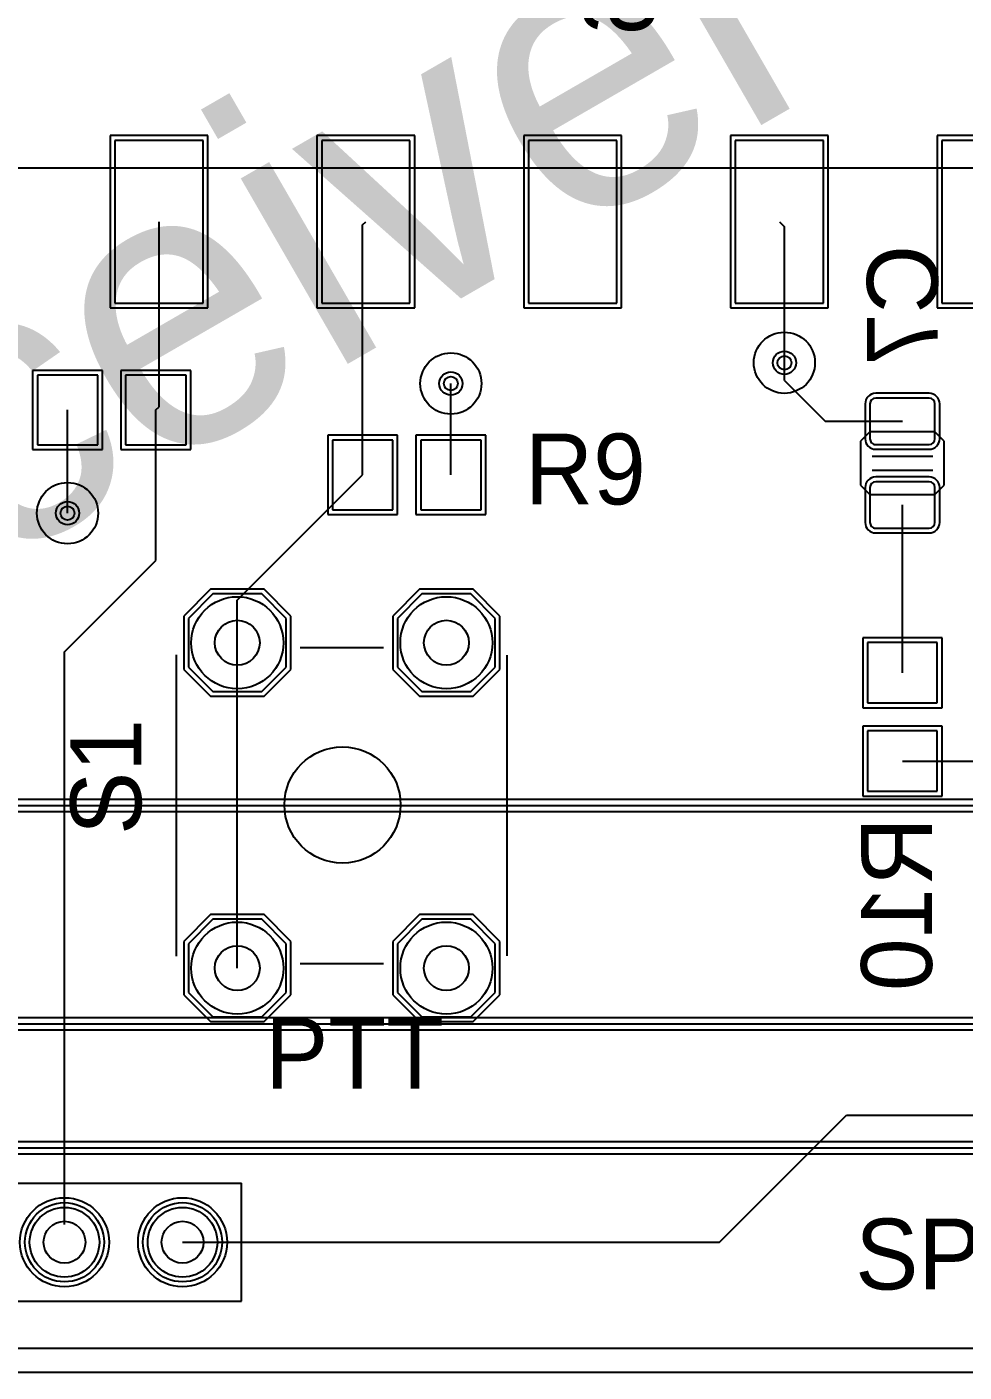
# Model space of a CAD drawing. Header units: millimetres. Extents: x 44.3 to 144.1, y 72.1 to 136.6.
# Drawn here: x 83.77 to 103.94, y 75.95 to 104.89 of the extents above; entities that cross this region are included whole.
import ezdxf

# ---------------------------------------------------------------- set-up
doc = ezdxf.new("R2010")
doc.units = ezdxf.units.MM
for name, color, linetype in [('BottomLayer', 5, 'Continuous'), ('BottomOverlay', 54, 'Continuous'), ('BottomSolder', 6, 'Continuous'), ('InternalPlane1', 76, 'Continuous'), ('InternalPlane2', 16, 'Continuous'), ('PadHoleLayer', 156, 'Continuous'), ('TopLayer', 1, 'Continuous'), ('TopOverlay', 2, 'Continuous'), ('TopSolder', 216, 'Continuous'), ('ViaHoleLayer', 16, 'Continuous')]:
    doc.layers.add(name, color=color, linetype=linetype)

# ---------------------------------------------------------------- blocks, each defined once
blk = doc.blocks.new('ERA_0805_17')
at = {"layer": 'TopLayer'}
for p, q in [((-0.3, 0.75), (-1.6, 0.75)), ((-1.6, 0.75), (-1.6, -0.75)), ((-0.3, -0.75), (-0.3, 0.75)), ((1.6, 0.75), (0.3, 0.75)), ((0.3, 0.75), (0.3, -0.75)), ((1.6, -0.75), (1.6, 0.75)), ((-1.6, -0.75), (-0.3, -0.75)), ((0.3, -0.75), (1.6, -0.75))]:
    blk.add_line(p, q, dxfattribs=at)
at = {"layer": 'TopSolder'}
for p, q in [((-0.198, 0.852), (-1.702, 0.852)), ((-1.702, 0.852), (-1.702, -0.852)), ((-0.198, -0.852), (-0.198, 0.852)), ((1.702, 0.852), (0.198, 0.852)), ((0.198, 0.852), (0.198, -0.852)), ((1.702, -0.852), (1.702, 0.852)), ((-1.702, -0.852), (-0.198, -0.852)), ((0.198, -0.852), (1.702, -0.852))]:
    blk.add_line(p, q, dxfattribs=at)
blk = doc.blocks.new('ERA_0805_18')
at = {"layer": 'TopLayer'}
for p, q in [((-0.3, 0.75), (-1.6, 0.75)), ((-1.6, 0.75), (-1.6, -0.75)), ((-0.3, -0.75), (-0.3, 0.75)), ((1.6, 0.75), (0.3, 0.75)), ((0.3, 0.75), (0.3, -0.75)), ((1.6, -0.75), (1.6, 0.75)), ((-1.6, -0.75), (-0.3, -0.75)), ((0.3, -0.75), (1.6, -0.75))]:
    blk.add_line(p, q, dxfattribs=at)
at = {"layer": 'TopSolder'}
for p, q in [((-0.198, 0.852), (-1.702, 0.852)), ((-1.702, 0.852), (-1.702, -0.852)), ((-0.198, -0.852), (-0.198, 0.852)), ((1.702, 0.852), (0.198, 0.852)), ((0.198, 0.852), (0.198, -0.852)), ((1.702, -0.852), (1.702, 0.852)), ((-1.702, -0.852), (-0.198, -0.852)), ((0.198, -0.852), (1.702, -0.852))]:
    blk.add_line(p, q, dxfattribs=at)
blk = doc.blocks.new('TACT_SWITCH_TS1170_25')
at = {"layer": 'BottomLayer'}
for p, q in [((-4.025, 3.3), (-4.55, 2.775)), ((-2.975, 3.3), (-4.025, 3.3)), ((-2.45, 2.775), (-2.975, 3.3)), ((2.975, 3.3), (2.45, 2.775)), ((4.025, 3.3), (2.975, 3.3)), ((4.55, 2.775), (4.025, 3.3)), ((-4.55, 2.775), (-4.55, 1.725)), ((-2.45, 1.725), (-2.45, 2.775)), ((2.45, 2.775), (2.45, 1.725)), ((4.55, 1.725), (4.55, 2.775)), ((-4.55, 1.725), (-4.025, 1.2)), ((-2.975, 1.2), (-2.45, 1.725)), ((2.45, 1.725), (2.975, 1.2)), ((4.025, 1.2), (4.55, 1.725)), ((-4.025, 1.2), (-2.975, 1.2)), ((2.975, 1.2), (4.025, 1.2)), ((-4.025, -1.2), (-4.55, -1.725)), ((-2.975, -1.2), (-4.025, -1.2)), ((-2.45, -1.725), (-2.975, -1.2)), ((2.975, -1.2), (2.45, -1.725)), ((4.025, -1.2), (2.975, -1.2)), ((4.55, -1.725), (4.025, -1.2)), ((-4.55, -1.725), (-4.55, -2.775)), ((-2.45, -2.775), (-2.45, -1.725)), ((2.45, -1.725), (2.45, -2.775)), ((4.55, -2.775), (4.55, -1.725)), ((-4.55, -2.775), (-4.025, -3.3)), ((-2.975, -3.3), (-2.45, -2.775)), ((2.45, -2.775), (2.975, -3.3)), ((4.025, -3.3), (4.55, -2.775)), ((-4.025, -3.3), (-2.975, -3.3)), ((2.975, -3.3), (4.025, -3.3))]:
    blk.add_line(p, q, dxfattribs=at)
at = {"layer": 'BottomSolder'}
for p, q in [((-4.076, 3.402), (-4.652, 2.826)), ((-2.924, 3.402), (-4.076, 3.402)), ((-2.348, 2.826), (-2.924, 3.402)), ((2.924, 3.402), (2.348, 2.826)), ((4.076, 3.402), (2.924, 3.402)), ((4.652, 2.826), (4.076, 3.402)), ((-4.652, 2.826), (-4.652, 1.674)), ((-2.348, 1.674), (-2.348, 2.826)), ((2.348, 2.826), (2.348, 1.674)), ((4.652, 1.674), (4.652, 2.826)), ((-4.652, 1.674), (-4.076, 1.098)), ((-2.924, 1.098), (-2.348, 1.674)), ((2.348, 1.674), (2.924, 1.098)), ((4.076, 1.098), (4.652, 1.674)), ((-4.076, 1.098), (-2.924, 1.098)), ((2.924, 1.098), (4.076, 1.098)), ((-4.076, -1.098), (-4.652, -1.674)), ((-2.924, -1.098), (-4.076, -1.098)), ((-2.348, -1.674), (-2.924, -1.098)), ((2.924, -1.098), (2.348, -1.674)), ((4.076, -1.098), (2.924, -1.098)), ((4.652, -1.674), (4.076, -1.098)), ((-4.652, -1.674), (-4.652, -2.826)), ((-2.348, -2.826), (-2.348, -1.674)), ((2.348, -1.674), (2.348, -2.826)), ((4.652, -2.826), (4.652, -1.674)), ((-4.652, -2.826), (-4.076, -3.402)), ((-2.924, -3.402), (-2.348, -2.826)), ((2.348, -2.826), (2.924, -3.402)), ((4.076, -3.402), (4.652, -2.826)), ((-4.076, -3.402), (-2.924, -3.402)), ((2.924, -3.402), (4.076, -3.402))]:
    blk.add_line(p, q, dxfattribs=at)
at = {"layer": 'InternalPlane1'}
for centre in [(-3.5, -2.25), (3.5, -2.25)]:
    blk.add_circle(centre, 0.991, dxfattribs=at)
at = {"layer": 'InternalPlane2'}
for centre in [(-3.5, 2.25), (3.5, 2.25), (-3.5, -2.25), (3.5, -2.25)]:
    blk.add_circle(centre, 0.991, dxfattribs=at)
at = {"layer": 'PadHoleLayer'}
for centre in [(-3.5, 2.25), (3.5, 2.25), (-3.5, -2.25), (3.5, -2.25)]:
    blk.add_circle(centre, 0.483, dxfattribs=at)
at = {"layer": 'TopLayer'}
for p, q in [((-4.025, 3.3), (-4.55, 2.775)), ((-2.975, 3.3), (-4.025, 3.3)), ((-2.45, 2.775), (-2.975, 3.3)), ((2.975, 3.3), (2.45, 2.775)), ((4.025, 3.3), (2.975, 3.3)), ((4.55, 2.775), (4.025, 3.3)), ((-4.55, 2.775), (-4.55, 1.725)), ((-2.45, 1.725), (-2.45, 2.775)), ((2.45, 2.775), (2.45, 1.725)), ((4.55, 1.725), (4.55, 2.775)), ((-4.55, 1.725), (-4.025, 1.2)), ((-2.975, 1.2), (-2.45, 1.725)), ((2.45, 1.725), (2.975, 1.2)), ((4.025, 1.2), (4.55, 1.725)), ((-4.025, 1.2), (-2.975, 1.2)), ((2.975, 1.2), (4.025, 1.2)), ((-4.025, -1.2), (-4.55, -1.725)), ((-2.975, -1.2), (-4.025, -1.2)), ((-2.45, -1.725), (-2.975, -1.2)), ((2.975, -1.2), (2.45, -1.725)), ((4.025, -1.2), (2.975, -1.2)), ((4.55, -1.725), (4.025, -1.2)), ((-4.55, -1.725), (-4.55, -2.775)), ((-2.45, -2.775), (-2.45, -1.725)), ((2.45, -1.725), (2.45, -2.775)), ((4.55, -2.775), (4.55, -1.725)), ((-4.55, -2.775), (-4.025, -3.3)), ((-2.975, -3.3), (-2.45, -2.775)), ((2.45, -2.775), (2.975, -3.3)), ((4.025, -3.3), (4.55, -2.775)), ((-4.025, -3.3), (-2.975, -3.3)), ((2.975, -3.3), (4.025, -3.3))]:
    blk.add_line(p, q, dxfattribs=at)
at = {"layer": 'TopOverlay'}
for p, q in [((3.236, 3.556), (-3.236, 3.556)), ((-3.4, -0.9), (-3.4, 0.9)), ((3.4, -0.9), (3.4, 0.9)), ((3.24, -3.556), (-3.239, -3.556))]:
    blk.add_line(p, q, dxfattribs=at)
blk.add_circle((-0.011, 0.014), 1.25, dxfattribs=at)
at = {"layer": 'TopSolder'}
for p, q in [((-4.076, 3.402), (-4.652, 2.826)), ((-2.924, 3.402), (-4.076, 3.402)), ((-2.348, 2.826), (-2.924, 3.402)), ((2.924, 3.402), (2.348, 2.826)), ((4.076, 3.402), (2.924, 3.402)), ((4.652, 2.826), (4.076, 3.402)), ((-4.652, 2.826), (-4.652, 1.674)), ((-2.348, 1.674), (-2.348, 2.826)), ((2.348, 2.826), (2.348, 1.674)), ((4.652, 1.674), (4.652, 2.826)), ((-4.652, 1.674), (-4.076, 1.098)), ((-2.924, 1.098), (-2.348, 1.674)), ((2.348, 1.674), (2.924, 1.098)), ((4.076, 1.098), (4.652, 1.674)), ((-4.076, 1.098), (-2.924, 1.098)), ((2.924, 1.098), (4.076, 1.098)), ((-4.076, -1.098), (-4.652, -1.674)), ((-2.924, -1.098), (-4.076, -1.098)), ((-2.348, -1.674), (-2.924, -1.098)), ((2.924, -1.098), (2.348, -1.674)), ((4.076, -1.098), (2.924, -1.098)), ((4.652, -1.674), (4.076, -1.098)), ((-4.652, -1.674), (-4.652, -2.826)), ((-2.348, -2.826), (-2.348, -1.674)), ((2.348, -1.674), (2.348, -2.826)), ((4.652, -2.826), (4.652, -1.674)), ((-4.652, -2.826), (-4.076, -3.402)), ((-2.924, -3.402), (-2.348, -2.826)), ((2.348, -2.826), (2.924, -3.402)), ((4.076, -3.402), (4.652, -2.826)), ((-4.076, -3.402), (-2.924, -3.402)), ((2.924, -3.402), (4.076, -3.402))]:
    blk.add_line(p, q, dxfattribs=at)
blk = doc.blocks.new('DRA818_BREAKOUT_31')
at = {"layer": 'TopLayer'}
for p, q in [((-15.075, 12.05), (-15.075, 8.55)), ((-13.175, 12.05), (-15.075, 12.05)), ((-13.175, 8.55), (-13.175, 12.05)), ((-10.625, 12.05), (-10.625, 8.55)), ((-8.725, 12.05), (-10.625, 12.05)), ((-8.725, 8.55), (-8.725, 12.05)), ((-6.175, 12.05), (-6.175, 8.55)), ((-4.275, 12.05), (-6.175, 12.05)), ((-4.275, 8.55), (-4.275, 12.05)), ((-1.725, 12.05), (-1.725, 8.55)), ((0.175, 12.05), (-1.725, 12.05)), ((0.175, 8.55), (0.175, 12.05)), ((2.725, 12.05), (2.725, 8.55)), ((4.625, 12.05), (2.725, 12.05)), ((4.625, 8.55), (4.625, 12.05)), ((7.175, 12.05), (7.175, 8.55)), ((9.075, 12.05), (7.175, 12.05)), ((9.075, 8.55), (9.075, 12.05)), ((11.625, 12.05), (11.625, 8.55)), ((13.525, 12.05), (11.625, 12.05)), ((13.525, 8.55), (13.525, 12.05)), ((-22.1, 9.2), (-22.1, 2.5)), ((-17.5, 9.2), (-22.1, 9.2)), ((-17.5, 2.5), (-17.5, 9.2)), ((-15.075, 8.55), (-13.175, 8.55)), ((-10.625, 8.55), (-8.725, 8.55)), ((-6.175, 8.55), (-4.275, 8.55)), ((-1.725, 8.55), (0.175, 8.55)), ((2.725, 8.55), (4.625, 8.55)), ((7.175, 8.55), (9.075, 8.55)), ((11.625, 8.55), (13.525, 8.55)), ((19.95, 7.449), (16.45, 7.449)), ((16.45, 7.449), (16.45, 5.549)), ((19.95, 5.549), (19.95, 7.449)), ((16.45, 5.549), (19.95, 5.549)), ((19.95, 2.85), (16.45, 2.85)), ((16.45, 2.85), (16.45, 0.95)), ((19.95, 0.95), (19.95, 2.85)), ((-22.1, 2.5), (-17.5, 2.5)), ((16.45, 0.95), (19.95, 0.95)), ((-22.1, -1.1), (-22.1, -10)), ((-17.5, -1.1), (-22.1, -1.1)), ((-17.5, -10), (-17.5, -1.1)), ((19.95, -1.751), (16.45, -1.751)), ((16.45, -1.751), (16.45, -3.651)), ((19.95, -3.651), (19.95, -1.751)), ((16.45, -3.651), (19.95, -3.651)), ((19.95, -6.351), (16.45, -6.351)), ((16.45, -6.351), (16.45, -8.251)), ((19.95, -8.251), (19.95, -6.351)), ((16.45, -8.251), (19.95, -8.251)), ((-15.075, -9.35), (-15.075, -12.85)), ((-13.175, -9.35), (-15.075, -9.35)), ((-13.175, -12.85), (-13.175, -9.35)), ((-10.625, -9.35), (-10.625, -12.85)), ((-8.725, -9.35), (-10.625, -9.35)), ((-8.725, -12.85), (-8.725, -9.35)), ((-6.175, -9.35), (-6.175, -12.85)), ((-4.275, -9.35), (-6.175, -9.35)), ((-4.275, -12.85), (-4.275, -9.35)), ((-1.725, -9.35), (-1.725, -12.85)), ((0.175, -9.35), (-1.725, -9.35)), ((0.175, -12.85), (0.175, -9.35)), ((2.725, -9.35), (2.725, -12.85)), ((4.625, -9.35), (2.725, -9.35)), ((4.625, -12.85), (4.625, -9.35)), ((7.175, -9.35), (7.175, -12.85)), ((9.075, -9.35), (7.175, -9.35)), ((9.075, -12.85), (9.075, -9.35)), ((11.625, -9.35), (11.625, -12.85)), ((13.525, -9.35), (11.625, -9.35)), ((13.525, -12.85), (13.525, -9.35)), ((-22.1, -10), (-17.5, -10)), ((-15.075, -12.85), (-13.175, -12.85)), ((-10.625, -12.85), (-8.725, -12.85)), ((-6.175, -12.85), (-4.275, -12.85)), ((-1.725, -12.85), (0.175, -12.85)), ((2.725, -12.85), (4.625, -12.85)), ((7.175, -12.85), (9.075, -12.85)), ((11.625, -12.85), (13.525, -12.85))]:
    blk.add_line(p, q, dxfattribs=at)
at = {"layer": 'TopOverlay'}
for p, q in [((-18.415, 9.144), (-18.415, -9.906)), ((17.145, 9.144), (-18.415, 9.144)), ((17.145, 9.144), (17.145, -9.906)), ((17.145, -9.906), (-18.415, -9.906))]:
    blk.add_line(p, q, dxfattribs=at)
blk.add_circle((-17.2, 11.6), 0.764, dxfattribs=at)
at = {"layer": 'TopSolder'}
for p, q in [((-15.177, 12.152), (-15.177, 8.448)), ((-13.073, 12.152), (-15.177, 12.152)), ((-13.073, 8.448), (-13.073, 12.152)), ((-10.727, 12.152), (-10.727, 8.448)), ((-8.623, 12.152), (-10.727, 12.152)), ((-8.623, 8.448), (-8.623, 12.152)), ((-6.277, 12.152), (-6.277, 8.448)), ((-4.173, 12.152), (-6.277, 12.152)), ((-4.173, 8.448), (-4.173, 12.152)), ((-1.827, 12.152), (-1.827, 8.448)), ((0.277, 12.152), (-1.827, 12.152)), ((0.277, 8.448), (0.277, 12.152)), ((2.623, 12.152), (2.623, 8.448)), ((4.727, 12.152), (2.623, 12.152)), ((4.727, 8.448), (4.727, 12.152)), ((7.073, 12.152), (7.073, 8.448)), ((9.177, 12.152), (7.073, 12.152)), ((9.177, 8.448), (9.177, 12.152)), ((11.523, 12.152), (11.523, 8.448)), ((13.627, 12.152), (11.523, 12.152)), ((13.627, 8.448), (13.627, 12.152)), ((-15.177, 8.448), (-13.073, 8.448)), ((-10.727, 8.448), (-8.623, 8.448)), ((-6.277, 8.448), (-4.173, 8.448)), ((-1.827, 8.448), (0.277, 8.448)), ((2.623, 8.448), (4.727, 8.448)), ((7.073, 8.448), (9.177, 8.448)), ((11.523, 8.448), (13.627, 8.448)), ((20.052, 7.551), (16.348, 7.551)), ((16.348, 7.551), (16.348, 5.447)), ((20.052, 5.447), (20.052, 7.551)), ((16.348, 5.447), (20.052, 5.447)), ((20.052, 2.952), (16.348, 2.952)), ((16.348, 2.952), (16.348, 0.848)), ((20.052, 0.848), (20.052, 2.952)), ((16.348, 0.848), (20.052, 0.848)), ((20.052, -1.649), (16.348, -1.649)), ((16.348, -1.649), (16.348, -3.753)), ((20.052, -3.753), (20.052, -1.649)), ((16.348, -3.753), (20.052, -3.753)), ((20.052, -6.249), (16.348, -6.249)), ((16.348, -6.249), (16.348, -8.353)), ((20.052, -8.353), (20.052, -6.249)), ((16.348, -8.353), (20.052, -8.353)), ((-15.177, -9.248), (-15.177, -12.952)), ((-13.073, -9.248), (-15.177, -9.248)), ((-13.073, -12.952), (-13.073, -9.248)), ((-10.727, -9.248), (-10.727, -12.952)), ((-8.623, -9.248), (-10.727, -9.248)), ((-8.623, -12.952), (-8.623, -9.248)), ((-6.277, -9.248), (-6.277, -12.952)), ((-4.173, -9.248), (-6.277, -9.248)), ((-4.173, -12.952), (-4.173, -9.248)), ((-1.827, -9.248), (-1.827, -12.952)), ((0.277, -9.248), (-1.827, -9.248)), ((0.277, -12.952), (0.277, -9.248)), ((2.623, -9.248), (2.623, -12.952)), ((4.727, -9.248), (2.623, -9.248)), ((4.727, -12.952), (4.727, -9.248)), ((7.073, -9.248), (7.073, -12.952)), ((9.177, -9.248), (7.073, -9.248)), ((9.177, -12.952), (9.177, -9.248)), ((11.523, -9.248), (11.523, -12.952)), ((13.627, -9.248), (11.523, -9.248)), ((13.627, -12.952), (13.627, -9.248)), ((-15.177, -12.952), (-13.073, -12.952)), ((-10.727, -12.952), (-8.623, -12.952)), ((-6.277, -12.952), (-4.173, -12.952)), ((-1.827, -12.952), (0.277, -12.952)), ((2.623, -12.952), (4.727, -12.952)), ((7.073, -12.952), (9.177, -12.952)), ((11.523, -12.952), (13.627, -12.952))]:
    blk.add_line(p, q, dxfattribs=at)
blk = doc.blocks.new('CAPC2012X135N_B_41')
at = {"layer": 'BottomLayer'}
for p, q in [((-0.475, 0.9), (-0.675, 0.7)), ((0.475, 0.9), (-0.475, 0.9)), ((0.675, 0.7), (0.475, 0.9)), ((-0.525, 0.7), (-1.275, 0.7)), ((-0.675, 0.7), (-0.675, -0.7)), ((1.275, 0.7), (0.525, 0.7)), ((0.675, -0.7), (0.675, 0.7)), ((-1.4, 0.575), (-1.4, -0.575)), ((-0.4, -0.575), (-0.4, 0.575)), ((0.4, 0.575), (0.4, -0.575)), ((1.4, -0.575), (1.4, 0.575)), ((-1.275, -0.7), (-0.525, -0.7)), ((-0.675, -0.7), (-0.475, -0.9)), ((0.475, -0.9), (0.675, -0.7)), ((0.525, -0.7), (1.275, -0.7)), ((-0.475, -0.9), (0.475, -0.9))]:
    blk.add_line(p, q, dxfattribs=at)
for centre, start, end in [((-1.275, 0.575), 90, 180), ((-0.525, 0.575), 0, 90), ((0.525, 0.575), 90, 180), ((1.275, 0.575), 0, 90), ((-1.275, -0.575), 180, 270), ((-0.525, -0.575), 270, 0), ((0.525, -0.575), 180, 270), ((1.275, -0.575), 270, 0)]:
    blk.add_arc(centre, 0.125, start, end, dxfattribs=at)
at = {"layer": 'BottomOverlay'}
for p, q in [((-0.15, -0.651), (-0.15, 0.651)), ((0.15, -0.651), (0.15, 0.651))]:
    blk.add_line(p, q, dxfattribs=at)
at = {"layer": 'BottomSolder'}
for p, q in [((-0.525, 0.802), (-1.275, 0.802)), ((1.275, 0.802), (0.525, 0.802)), ((-1.502, 0.575), (-1.502, -0.575)), ((-0.298, -0.575), (-0.298, 0.575)), ((0.298, 0.575), (0.298, -0.575)), ((1.502, -0.575), (1.502, 0.575)), ((-1.275, -0.802), (-0.525, -0.802)), ((0.525, -0.802), (1.275, -0.802))]:
    blk.add_line(p, q, dxfattribs=at)
for centre, start, end in [((-1.275, 0.575), 90, 180), ((-0.525, 0.575), 0, 90), ((0.525, 0.575), 90, 180), ((1.275, 0.575), 0, 90), ((-1.275, -0.575), 180, 270), ((-0.525, -0.575), 270, 0), ((0.525, -0.575), 180, 270), ((1.275, -0.575), 270, 0)]:
    blk.add_arc(centre, 0.227, start, end, dxfattribs=at)
blk = doc.blocks.new('ERA_0805_B_51')
at = {"layer": 'BottomLayer'}
for p, q in [((-0.3, 0.75), (-1.6, 0.75)), ((-1.6, 0.75), (-1.6, -0.75)), ((-0.3, -0.75), (-0.3, 0.75)), ((1.6, 0.75), (0.3, 0.75)), ((0.3, 0.75), (0.3, -0.75)), ((1.6, -0.75), (1.6, 0.75)), ((-1.6, -0.75), (-0.3, -0.75)), ((0.3, -0.75), (1.6, -0.75))]:
    blk.add_line(p, q, dxfattribs=at)
at = {"layer": 'BottomSolder'}
for p, q in [((-0.198, 0.852), (-1.702, 0.852)), ((-1.702, 0.852), (-1.702, -0.852)), ((-0.198, -0.852), (-0.198, 0.852)), ((1.702, 0.852), (0.198, 0.852)), ((0.198, 0.852), (0.198, -0.852)), ((1.702, -0.852), (1.702, 0.852)), ((-1.702, -0.852), (-0.198, -0.852)), ((0.198, -0.852), (1.702, -0.852))]:
    blk.add_line(p, q, dxfattribs=at)
blk = doc.blocks.new('HDR1X4_61')
at = {"layer": 'BottomLayer'}
for p, q in [((-0.75, 0.75), (-0.75, -0.75)), ((0.75, 0.75), (-0.75, 0.75)), ((0.75, -0.75), (0.75, 0.75)), ((-0.75, -0.75), (0.75, -0.75))]:
    blk.add_line(p, q, dxfattribs=at)
for centre in [(2.54, 0), (5.08, 0), (7.62, 0)]:
    blk.add_circle(centre, 0.75, dxfattribs=at)
at = {"layer": 'BottomSolder'}
for p, q in [((-0.852, 0.852), (-0.852, -0.852)), ((0.852, 0.852), (-0.852, 0.852)), ((0.852, -0.852), (0.852, 0.852)), ((-0.852, -0.852), (0.852, -0.852))]:
    blk.add_line(p, q, dxfattribs=at)
for centre in [(2.54, 0), (5.08, 0), (7.62, 0)]:
    blk.add_circle(centre, 0.852, dxfattribs=at)
at = {"layer": 'InternalPlane1'}
for centre in [(2.54, 0), (5.08, 0), (7.62, 0)]:
    blk.add_circle(centre, 0.958, dxfattribs=at)
at = {"layer": 'InternalPlane2'}
for centre in [(0, 0), (2.54, 0), (5.08, 0), (7.62, 0)]:
    blk.add_circle(centre, 0.958, dxfattribs=at)
at = {"layer": 'PadHoleLayer'}
for centre in [(0, 0), (2.54, 0), (5.08, 0), (7.62, 0)]:
    blk.add_circle(centre, 0.45, dxfattribs=at)
at = {"layer": 'TopLayer'}
for p, q in [((-0.75, 0.75), (-0.75, -0.75)), ((0.75, 0.75), (-0.75, 0.75)), ((0.75, -0.75), (0.75, 0.75)), ((-0.75, -0.75), (0.75, -0.75))]:
    blk.add_line(p, q, dxfattribs=at)
for centre in [(2.54, 0), (5.08, 0), (7.62, 0)]:
    blk.add_circle(centre, 0.75, dxfattribs=at)
at = {"layer": 'TopOverlay'}
for p, q in [((-1.27, -1.27), (-1.27, 1.27)), ((-1.27, 1.27), (8.89, 1.27)), ((8.89, -1.27), (8.89, 1.27)), ((-1.27, -1.27), (8.89, -1.27))]:
    blk.add_line(p, q, dxfattribs=at)
at = {"layer": 'TopSolder'}
for p, q in [((-0.852, 0.852), (-0.852, -0.852)), ((0.852, 0.852), (-0.852, 0.852)), ((0.852, -0.852), (0.852, 0.852)), ((-0.852, -0.852), (0.852, -0.852))]:
    blk.add_line(p, q, dxfattribs=at)
for centre in [(2.54, 0), (5.08, 0), (7.62, 0)]:
    blk.add_circle(centre, 0.852, dxfattribs=at)

msp = doc.modelspace()

# ---------------------------------------------------------------- linework, layer by layer
at = {"layer": 'BottomLayer'}
for p, q in [((100.076, 97.282), (100.076, 97.663)), ((100.076, 97.282), (100.954, 96.404)), ((100.954, 96.404), (102.616, 96.404)), ((102.616, 90.993), (102.616, 94.604)), ((102.616, 89.093), (105.029, 89.093))]:
    msp.add_line(p, q, dxfattribs=at)
for centre in [(100.076, 97.663), (92.898, 97.216), (84.648, 94.427)]:
    msp.add_circle(centre, 0.25, dxfattribs=at)
at = {"layer": 'InternalPlane1'}
for p, q in [((143.635, 76.456), (44.833, 76.456)), ((44.323, 75.946), (144.145, 75.946))]:
    msp.add_line(p, q, dxfattribs=at)
for centre in [(100.076, 97.663), (92.898, 97.216), (84.648, 94.427)]:
    msp.add_circle(centre, 0.658, dxfattribs=at)
at = {"layer": 'InternalPlane2'}
for p, q in [((111.96, 88.267), (75.692, 88.267)), ((75.692, 88.138), (112.014, 88.138)), ((75.746, 88.009), (112.014, 88.009)), ((114.119, 83.568), (77.724, 83.568)), ((77.724, 83.439), (114.173, 83.439)), ((77.778, 83.31), (114.173, 83.31)), ((118.437, 80.901), (79.248, 80.901)), ((79.248, 80.772), (118.491, 80.772)), ((79.302, 80.643), (118.491, 80.643)), ((128.903, 76.456), (75.116, 76.456)), ((44.323, 75.946), (144.145, 75.946))]:
    msp.add_line(p, q, dxfattribs=at)
msp.add_circle((100.076, 97.663), 0.658, dxfattribs=at)
at = {"layer": 'TopLayer'}
for p, q in [((86.617, 96.716), (86.617, 100.698)), ((90.998, 100.629), (91.067, 100.698)), ((90.998, 95.25), (90.998, 100.629)), ((99.967, 100.698), (100.076, 100.589)), ((100.076, 97.663), (100.076, 100.589)), ((92.898, 95.25), (92.898, 97.216)), ((86.548, 96.647), (86.617, 96.716)), ((84.648, 94.427), (84.648, 96.647)), ((86.548, 93.406), (86.548, 96.647)), ((88.301, 92.553), (90.998, 95.25)), ((84.582, 91.44), (86.548, 93.406)), ((88.301, 91.638), (88.301, 92.553)), ((88.301, 84.638), (88.301, 91.638)), ((84.582, 79.121), (84.582, 91.44)), ((98.679, 78.74), (101.412, 81.473)), ((101.412, 81.473), (108.839, 81.473)), ((87.122, 78.74), (98.679, 78.74))]:
    msp.add_line(p, q, dxfattribs=at)
for centre in [(100.076, 97.663), (92.898, 97.216), (84.648, 94.427)]:
    msp.add_circle(centre, 0.25, dxfattribs=at)
at = {"layer": 'ViaHoleLayer'}
for centre in [(100.076, 97.663), (92.898, 97.216), (84.648, 94.427)]:
    msp.add_circle(centre, 0.15, dxfattribs=at)

# ---------------------------------------------------------------- block references
for name, p, rotation in [('DRA818_BREAKOUT_31', (94.742, 110.998), 180), ('CAPC2012X135N_B_41', (102.616, 95.504), 270), ('ERA_0805_17', (91.948, 95.25), 180), ('TACT_SWITCH_TS1170_25', (90.551, 88.138), 270), ('ERA_0805_B_51', (102.616, 90.043), 270), ('HDR1X4_61', (79.502, 78.74), 360)]:
    msp.add_blockref(name, p, dxfattribs=dict(rotation=rotation))
msp.add_blockref('ERA_0805_18', (85.598, 96.647))

# ---------------------------------------------------------------- texts
at = {"layer": 'BottomOverlay', "text_generation_flag": 2}
for s, p in [('R6', (97.282, 107.315)), ('C7', (103.378, 100.203)), ('R10', (103.251, 87.884))]:
    msp.add_text(s, height=1.524, rotation=90, dxfattribs=at).set_placement(p)
at = {"layer": 'TopOverlay'}
for s, height, rotation, p in [('VHF Receiver', 6, 30, (58.166, 78.867)), ('S1', 1.524, 90, (86.233, 87.503))]:
    msp.add_text(s, height=height, rotation=rotation, dxfattribs=at).set_placement(p)
for s, p in [('R9', (94.488, 94.615)), ('PTT', (88.9, 82.042)), ('SPKR', (101.6, 77.724))]:
    msp.add_text(s, height=1.524, dxfattribs=at).set_placement(p)

doc.saveas('drawing.dxf')
